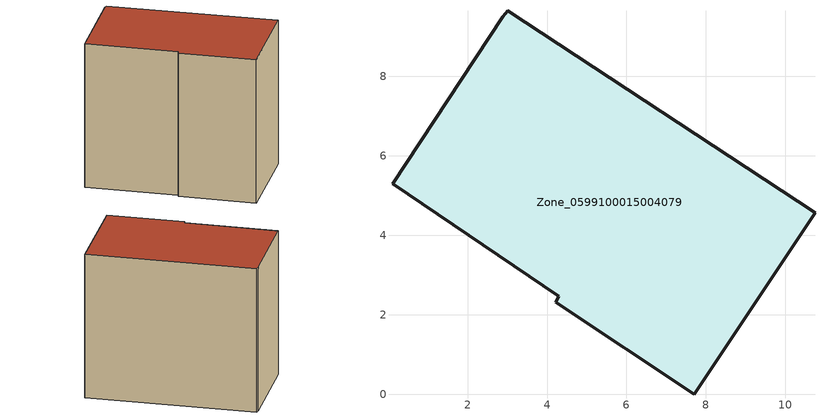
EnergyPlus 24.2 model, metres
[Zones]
Zone_0599100015004079
 floor ground (C_G): 0.11,5.3 2.88,9.5 3.02,9.65 10.75,4.57 7.71,0 4.23,2.32 4.29,2.46 z0.61
 wall outside (C_F): 2.88,9.5 0.11,5.3 4.29,2.46 4.23,2.32 7.71,0 10.75,4.57 3.02,9.65 2.88,9.5 z0.61:8.78
 roof outside (C_R): 10.75,4.57 3.02,9.65 2.88,9.5 0.11,5.3 4.29,2.46 4.23,2.32 7.71,0 z8.78
[BUILDING]
Pand.0599100015004079: North Axis=0; Terrain=City; Loads Convergence Tolerance Value=0.04; Temperature Convergence Tolerance Value=0.4; Solar Distribution=FullExterior; Maximum Number of Warmup Days=25; Minimum Number of Warmup Days=1
[Site:Location]
Rotterdam.The.Hague.AP_ZH_NLD Design_Conditions: Latitude=51.96; Longitude=4.45; Time Zone=1; Elevation=-4.5
[SITE:GROUNDTEMPERATURE:BUILDINGSURFACE]
18, 18, 18, 18, 18, 18, 18, 18, 18, 18, 18, 18
[MATERIAL] Thermal Absorptance=0.9; Solar Absorptance=0.7; Visible Absorptance=0.7
Name | Roughness | Thickness | Conductivity | Density | Specific Heat
G.TC.1975-1991 | MediumSmooth | 0.15 | 0.288461 | 540 | 1210
F.TC.1975-1991 | Rough | 0.3 | 0.230769 | 1920 | 840
R.TC.1975-1991 | MediumRough | 0.2 | 0.153846 | 1500 | 1000
[CONSTRUCTION]
C_G: G.TC.1975-1991
C_F: F.TC.1975-1991
C_R: R.TC.1975-1991
[ZONE]
Zone_0599100015004079: Type=1; Multiplier=1; Ceiling Height=Autocalculate; Volume=Autocalculate; Floor Area=autocalculate; Part of Total Floor Area=Yes
[ZONEINFILTRATION:DESIGNFLOWRATE]
Infil_Zone_0599100015004079: Zone or ZoneList or Space or SpaceList=Zone_0599100015004079; Schedule=AlwaysOn; Design Flow Rate Calculation Method=Flow/Area; Flow Rate per Floor Area=0.003; Constant Term Coefficient=1; Temperature Term Coefficient=0; Velocity Term Coefficient=0; Velocity Squared Term Coefficient=0
[HVACTEMPLATE:ZONE:IDEALLOADSAIRSYSTEM]
Zone_0599100015004079: Maximum Heating Supply Air Temperature=50; Minimum Cooling Supply Air Temperature=13; Maximum Heating Supply Air Humidity Ratio=0.0156; Minimum Cooling Supply Air Humidity Ratio=0.0077; Heating Limit=NoLimit; Cooling Limit=NoLimit; Dehumidification Control Type=ConstantSensibleHeatRatio; Cooling Sensible Heat Ratio=0.7; Dehumidification Setpoint=60; Humidification Control Type=None; Humidification Setpoint=30; Outdoor Air Method=None; Outdoor Air Flow Rate per Person=0.00944; Outdoor Air Flow Rate per Zone Floor Area=0; Outdoor Air Flow Rate per Zone=0; Demand Controlled Ventilation Type=None; Outdoor Air Economizer Type=NoEconomizer; Heat Recovery Type=None; Sensible Heat Recovery Effectiveness=0.7; Latent Heat Recovery Effectiveness=0.65
[ZONECONTROL:THERMOSTAT]
ThermostatControl_Zone_0599100015004079: Zone or ZoneList=Zone_0599100015004079; Control Type Schedule=DualSetpointControlType; Control 1=Thermostat_Zone_0599100015004079; Temperature Difference Between Cutout And Setpoint=0
[THERMOSTATSETPOINT:DUALSETPOINT]
Thermostat_Zone_0599100015004079: Heating Setpoint Temperature Schedule=HeatingSetpoint_Zone_0599100015004079; Cooling Setpoint Temperature Schedule=CoolingSetpoint_Zone_0599100015004079
[SCHEDULE:COMPACT]
HeatingSetpoint_Zone_0599100015004079: Through: 12/31, For: AllDays, Until: 24:00, 21
CoolingSetpoint_Zone_0599100015004079: Through: 12/31, For: AllDays, Until: 24:00, 24
DualSetpointControlType: Through: 12/31, For: AllDays, Until: 24:00, 4
AlwaysOn: Through: 12/31, For: AllDays, Until: 24:00, 1
